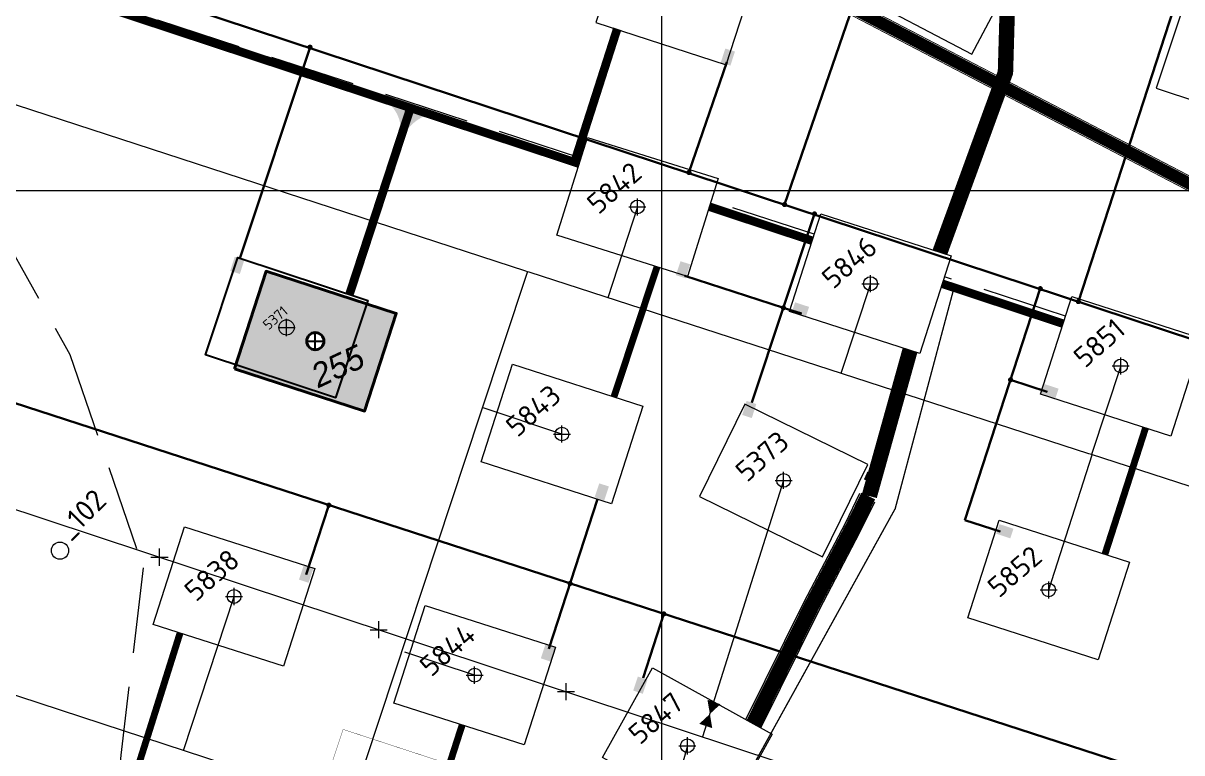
# Model space of a CAD drawing. Header units: millimetres. Extents: x 519 to 9564855, y -810 to 5021775.
# Drawn here: x 9531627 to 9532304, y 5001671 to 5002098 of the extents above; entities that cross this region are included whole.
import ezdxf

# ---------------------------------------------------------------- set-up
doc = ezdxf.new("R2010")
doc.units = ezdxf.units.MM
doc.header["$LTSCALE"] = 2
doc.header["$MEASUREMENT"] = 0
doc.header["$PDMODE"] = 2
doc.header["$PDSIZE"] = 5
doc.linetypes.add('92051501$0$GROUND2', pattern=[35, 25, -10])
doc.linetypes.add('ACAD_ISO04W100', pattern=[30, 24, -3, 0, -3])
for name, color, linetype in [('Existing roads', 41, 'Continuous'), ('FIBERGLASS', 212, 'Continuous'), ('Future Roads', 44, 'Continuous'), ('GRID_PULKOVO', 7, 'Continuous'), ('Injection lines', 164, 'Continuous'), ('OilColl&Flowlines', 3, 'Continuous'), ('OLD WELLS(dr.bfr2000)', 24, 'Continuous'), ('ROAD_FIELD', 255, '92051501$0$GROUND2'), ('ROAD_GROUND', 9, 'Continuous'), ('Stage 9.Frame&Text', 7, 'Continuous'), ('Скважины 2017г', 221, 'Continuous'), ('Скважины на 2014 год', 70, 'Continuous'), ('Скважины на 2015 год', 7, 'Continuous'), ('Скважины на 2020 год', 140, 'Continuous')]:
    doc.layers.add(name, color=color, linetype=linetype)
for name, color, linetype, lineweight in [('severniy kollektor', 3, 'ACAD_ISO04W100', 30), ('Скважины на 2022 год', 60, 'Continuous', 13), ('Скважины на 2024 год-125', 10, 'Continuous', 40), ('Электро', 1, 'Continuous', 30), ('Электроснаб', 1, 'Continuous', 18), ('Электроснабжене', 1, 'Continuous', 18)]:
    doc.layers.add(name, color=color, linetype=linetype, lineweight=lineweight)
doc.styles.add('Elect', font='isocpeur.ttf')
doc.styles.add('Line_GUGK', font='')
doc.styles.get('Line_GUGK').set_extended_font_data('Bm431', italic=True)

# ---------------------------------------------------------------- blocks, each defined once
blk = doc.blocks.new('92051501$0$WELLPAD')
at = {"flags": 128}
blk.add_lwpolyline([(40, -30), (-40, -30), (-40, 30), (40, 30)], close=True, dxfattribs=at)

msp = doc.modelspace()

# ---------------------------------------------------------------- hatches: boundary and pattern name
at = {"layer": 'Future Roads', "linetype": 'ByBlock', "lineweight": 0, "ltscale": 25}
h = msp.add_hatch(color=41, dxfattribs=at)
edge = h.paths.add_edge_path()
edge.add_line((9531852.28322, 5002036.66526), (9531847.53719, 5002038.25711))
edge.add_arc((9531827.13432, 5002035.52919), 20.58442, 367.61544673, 401.50735806)
edge.add_line((9531842.54939, 5002049.17082), (9531860.70906, 5002043.16211))
edge.add_arc((9531872.34701, 5002019.3565), 26.4981, 476.05282574, 499.21610864)
at = {"layer": 'Скважины на 2024 год-125', "linetype": 'ByBlock', "lineweight": 0, "true_color": 0xadddf7}
h = msp.add_hatch(color=141, dxfattribs=at)
h.dxf.hatch_style = 1
h.paths.add_polyline_path([(9531845.11277, 5001928.17102), (9531769.02825, 5001952.89238), (9531750.48723, 5001895.82898), (9531826.57175, 5001871.10762)])
h.paths.add_polyline_path([(9531802.8, 5001912, -1), (9531792.8, 5001912, -1)], flags=16)
at = {"layer": 'Электро', "ltscale": 7.5}
for points in [[(9532042.98379, 5002081.29217), (9532037.36141, 5002083.11823), (9532034.69928, 5002074.92159), (9532040.32165, 5002073.09553)], [(9531756.31891, 5001959.48618), (9531750.68679, 5001961.28195), (9531748.06882, 5001953.07109), (9531753.70094, 5001951.27533)], [(9532008.48296, 5001950.57561), (9532014.09519, 5001948.71862), (9532016.80242, 5001956.90048), (9532011.19019, 5001958.75747)], [(9532084.44043, 5001926.41329), (9532086.29742, 5001932.02552), (9532078.11556, 5001934.73275), (9532076.25857, 5001929.12052)], [(9532230.22957, 5001878.57305), (9532232.08656, 5001884.18528), (9532223.9047, 5001886.89251), (9532222.04771, 5001881.28028)], [(9532055.46309, 5001875.25646), (9532049.83097, 5001877.05222), (9532047.213, 5001868.84137), (9532052.84512, 5001867.04561)], [(9531960.99781, 5001820.69137), (9531966.61004, 5001818.83438), (9531969.31727, 5001827.01624), (9531963.70503, 5001828.87322)], [(9532203.86794, 5001796.6739), (9532205.72493, 5001802.28613), (9532197.54307, 5001804.99336), (9532195.68608, 5001799.38113)], [(9531788.23244, 5001772.56413), (9531793.84467, 5001770.70715), (9531796.5519, 5001778.88901), (9531790.93967, 5001780.74599)], [(9531929.59112, 5001726.54471), (9531935.20335, 5001724.68772), (9531937.91058, 5001732.86958), (9531932.29834, 5001734.72657)], [(9531983.56425, 5001707.70232), (9531989.17648, 5001705.84534), (9531991.88371, 5001714.0272), (9531986.27148, 5001715.88418)]]:
    msp.add_hatch(color=256, dxfattribs=at).paths.add_polyline_path(points)
at = {"layer": 'Электроснаб', "linetype": 'ByBlock', "lineweight": 0, "ltscale": 7.5}
for points in [[(9531756.31891, 5001959.48618), (9531750.68679, 5001961.28195), (9531748.06882, 5001953.07109), (9531753.70094, 5001951.27533)], [(9532008.48296, 5001950.57561), (9532014.09519, 5001948.71862), (9532016.80242, 5001956.90048), (9532011.19019, 5001958.75747)], [(9532084.44043, 5001926.41329), (9532086.29742, 5001932.02552), (9532078.11556, 5001934.73275), (9532076.25857, 5001929.12052)], [(9532230.22957, 5001878.57305), (9532232.08656, 5001884.18528), (9532223.9047, 5001886.89251), (9532222.04771, 5001881.28028)], [(9532055.46309, 5001875.25646), (9532049.83097, 5001877.05222), (9532047.213, 5001868.84137), (9532052.84512, 5001867.04561)], [(9531960.99781, 5001820.69137), (9531966.61004, 5001818.83438), (9531969.31727, 5001827.01624), (9531963.70503, 5001828.87322)], [(9532203.86794, 5001796.6739), (9532205.72493, 5001802.28613), (9532197.54307, 5001804.99336), (9532195.68608, 5001799.38113)], [(9531788.23244, 5001772.56413), (9531793.84467, 5001770.70715), (9531796.5519, 5001778.88901), (9531790.93967, 5001780.74599)], [(9531929.59112, 5001726.54471), (9531935.20335, 5001724.68772), (9531937.91058, 5001732.86958), (9531932.29834, 5001734.72657)], [(9531983.56425, 5001707.70232), (9531989.17648, 5001705.84534), (9531991.88371, 5001714.0272), (9531986.27148, 5001715.88418)]]:
    msp.add_hatch(color=1, dxfattribs=at).paths.add_polyline_path(points)
at = {"layer": 'Электроснабжене', "linetype": 'ByBlock', "lineweight": 0, "ltscale": 7.5}
for points in [[(9531756.31891, 5001959.48618), (9531750.68679, 5001961.28195), (9531748.06882, 5001953.07109), (9531753.70094, 5001951.27533)], [(9532008.48296, 5001950.57561), (9532014.09519, 5001948.71862), (9532016.80242, 5001956.90048), (9532011.19019, 5001958.75747)], [(9532084.44043, 5001926.41329), (9532086.29742, 5001932.02552), (9532078.11556, 5001934.73275), (9532076.25857, 5001929.12052)], [(9532230.22957, 5001878.57305), (9532232.08656, 5001884.18528), (9532223.9047, 5001886.89251), (9532222.04771, 5001881.28028)], [(9532055.46309, 5001875.25646), (9532049.83097, 5001877.05222), (9532047.213, 5001868.84137), (9532052.84512, 5001867.04561)], [(9531960.99781, 5001820.69137), (9531966.61004, 5001818.83438), (9531969.31727, 5001827.01624), (9531963.70503, 5001828.87322)], [(9532203.86794, 5001796.6739), (9532205.72493, 5001802.28613), (9532197.54307, 5001804.99336), (9532195.68608, 5001799.38113)], [(9531788.23244, 5001772.56413), (9531793.84467, 5001770.70715), (9531796.5519, 5001778.88901), (9531790.93967, 5001780.74599)], [(9531929.59112, 5001726.54471), (9531935.20335, 5001724.68772), (9531937.91058, 5001732.86958), (9531932.29834, 5001734.72657)], [(9531983.56425, 5001707.70232), (9531989.17648, 5001705.84534), (9531991.88371, 5001714.0272), (9531986.27148, 5001715.88418)]]:
    msp.add_hatch(color=1, dxfattribs=at).paths.add_polyline_path(points)

# ---------------------------------------------------------------- linework, layer by layer
at = {"linetype": 'ByBlock', "lineweight": 0, "ltscale": 5}
for p in [(9531706.72859, 5001785.66652), (9531834.8559, 5001743.27142), (9531944.30641, 5001707.05614)]:
    msp.add_point(p, dxfattribs=at)
at = {"layer": 'DEFPOINTS', "lineweight": 0, "ltscale": 80}
msp.add_point((9532071.4, 5001830.6), dxfattribs=at)
at = {"layer": 'Existing roads', "linetype": 'ByBlock', "lineweight": 0, "ltscale": 5, "const_width": 4}
for points in [[(9532282.89406, 5001861.20681), (9532259.17185, 5001787.44188)], [(9531691.73457, 5001655.32153), (9531718.75811, 5001741.3305)], [(9531862.13143, 5001620.82749), (9531883.58538, 5001687.5392)]]:
    msp.add_lwpolyline(points, dxfattribs=at)
at = {"layer": 'FIBERGLASS', "linetype": 'ByBlock', "lineweight": 0, "ltscale": 5, "const_width": 0.8, "elevation": 0}
msp.add_lwpolyline([(9531663.51753, 5000834.43473), (9531986.96128, 5001529.85671), (9532053.45416, 5001663.54518), (9532136.60027, 5001814.02518), (9532171.00357, 5001943.3008)], dxfattribs=at)
at = {"layer": 'FIBERGLASS', "linetype": 'ByBlock', "lineweight": 0, "ltscale": 50, "const_width": 0.2}
msp.add_lwpolyline([(9531540.58137, 5000879.23545), (9531675.002, 5001268.1794), (9531775.99888, 5001571.28666), (9531814.04754, 5001684.98793), (9532125.46657, 5001582.82219)], dxfattribs=at)
at = {"layer": 'Future Roads', "color": 41, "linetype": 'ByBlock', "lineweight": 0, "const_width": 5}
for points in [[(9531951.99889, 5002015.76548), (9529174.31087, 5002934.40004)], [(9532088.095, 5001970.73374), (9532027.98769, 5001990.62216)], [(9532234.73312, 5001922.21384), (9532164.04801, 5001945.60226)]]:
    msp.add_lwpolyline(points, dxfattribs=at)
at = {"layer": 'Future Roads', "color": 41, "linetype": 'ByBlock', "lineweight": 0, "const_width": 5, "elevation": 0.00005}
for points in [[(9531974.19848, 5002094.64559), (9531949.22113, 5002016.68459)], [(9531817.74994, 5001939.36394), (9531853.41758, 5002048.38425)]]:
    msp.add_lwpolyline(points, dxfattribs=at)
at = {"layer": 'Future Roads', "linetype": 'ByBlock', "lineweight": 0, "const_width": 5, "elevation": 0.00005}
msp.add_lwpolyline([(9532119.34154, 5001833.45946), (9532123.70412, 5001831.48622)], dxfattribs=at)
at = {"layer": 'GRID_PULKOVO', "lineweight": 0}
for p, q in [((9532000, 5010000), (9532000, 4992000)), ((9519000, 5002000), (9533000, 5002000))]:
    msp.add_line(p, q, dxfattribs=at)
at = {"layer": 'Injection lines', "color": 7, "linetype": 'ByBlock', "lineweight": 0, "ltscale": 25}
for p, q in [((9532201.04, 5002069.14), (9532206.68, 5002264.18)), ((9532162.76475, 5001964.04218), (9532201.04, 5002069.14)), ((9532120.85, 5001821.45), (9532145.09328, 5001906.69886))]:
    msp.add_line(p, q, dxfattribs=at)
at = {"layer": 'OilColl&Flowlines', "color": 3, "linetype": 'ByBlock', "lineweight": 0}
for p, q in [((9528113.79608, 5002974.50562), (9533711.21889, 5001122.41542)), ((9532071.4, 5001830.6), (9532023.93943, 5001680.70562))]:
    msp.add_line(p, q, dxfattribs=at)
msp.add_lwpolyline([(9532030.71779, 5001701.00877, 8, 0, 0), (9532028.33728, 5001693.99693, 0, 8, 0), (9532025.95494, 5001686.97967, 8, 8, 0)], format="xyseb", dxfattribs=at)
at = {"layer": 'OLD WELLS(dr.bfr2000)', "lineweight": 0}
msp.add_circle((9531648.6, 5001789.5), 5, dxfattribs=at)
at = {"layer": 'ROAD_FIELD', "lineweight": 0}
msp.add_lwpolyline([(9531048.43421, 5002666.45055), (9531060.237, 5002643.655), (9531095.837, 5002604.755), (9531145.237, 5002566.455), (9531240.337, 5002495.055), (9531337.937, 5002419.955), (9531382.237, 5002380.955), (9531424.937, 5002342.255), (9531464.437, 5002289.455), (9531509.737, 5002190.055), (9531577.437, 5002041.855), (9531654.337, 5001904.255), (9531697.237, 5001779.455), (9531684.137, 5001669.855), (9531671.17098, 5001503.83771)], dxfattribs=at)
at = {"layer": 'ROAD_GROUND', "linetype": '92051501$0$GROUND2', "lineweight": 0}
for p, q in [((9531953.01369, 5002018.99132), (9531025.20267, 5002321.73677)), ((9532089.31172, 5001974.51716), (9532029.10181, 5001994.16371)), ((9532236.14536, 5001926.60524), (9532165.366, 5001949.70059))]:
    msp.add_line(p, q, dxfattribs=at)
at = {"layer": 'ROAD_GROUND', "color": 8, "lineweight": 0}
for points, const_width in [([(9524537.87877, 5006183.0772), (9524596.61062, 5006146.11647), (9525224.23922, 5006057.68426), (9525621.0772, 5005860.96201), (9525912.93567, 5005677.01423), (9526862.06839, 5005023.65939), (9527571.35015, 5004512.27254), (9528019.23113, 5004210.88347), (9529454.57675, 5003507.66217), (9530449.20265, 5002994.49962), (9531579.26201, 5002384.42156), (9532340.28086, 5001987.55958), (9532638.37132, 5001851.5639)], 7), ([(9532162.76475, 5001964.04218), (9532201.04, 5002069.14), (9532206.68, 5002264.18), (9532188.86, 5002712.79), (9532187.45839, 5002754.4931), (9532184.25404, 5002849.83445), (9532181.77125, 5002923.70671), (9532180.03847, 5002975.26335), (9532178.79, 5003012.41)], 9), ([(9532121.51872, 5001821.45), (9532145.29009, 5001906.63556)], 9), ([(9532053.78407, 5001688.33703), (9532087.88107, 5001757.32398), (9532111.80926, 5001802.95917), (9532120.85, 5001821.45)], 9)]:
    msp.add_lwpolyline(points, dxfattribs=dict(at, const_width=const_width))
at = {"layer": 'ROAD_GROUND', "lineweight": 0, "const_width": 0.5}
for points in [[(9524546.43165, 5006183.14784), (9524598.037, 5006149.955), (9525225.437, 5006061.555), (9525623.037, 5005864.455), (9525915.137, 5005680.355), (9526864.337, 5005026.955), (9527573.637, 5004515.555), (9528021.237, 5004214.355), (9529456.337, 5003511.255), (9530451.037, 5002998.055), (9531581.137, 5002387.955), (9532342.037, 5001991.155), (9532640.03159, 5001855.20306)], [(9524542.10393, 5006176.41948), (9524595.18425, 5006142.27793), (9525223.04143, 5006053.81351), (9525619.11741, 5005857.46901), (9525910.73434, 5005673.67347), (9526859.72905, 5005020.41478), (9527569.06331, 5004508.99009), (9528017.22526, 5004207.41194), (9529452.74272, 5003504.10741), (9530447.30242, 5002990.9798), (9531577.38702, 5002380.88811), (9532338.52473, 5001983.96415), (9532636.71105, 5001847.92473)]]:
    msp.add_lwpolyline(points, dxfattribs=at)
at = {"layer": 'ROAD_GROUND', "linetype": 'Continuous', "lineweight": 0}
for points in [[(9532049.40443, 5001690.76036), (9532083.42514, 5001759.59295), (9532107.58152, 5001805.66335), (9532116.00466, 5001823.07702)], [(9532058.16371, 5001685.9137), (9532092.337, 5001755.055), (9532116.037, 5001800.255), (9532124.74668, 5001818.14607)]]:
    msp.add_lwpolyline(points, dxfattribs=at)
at = {"layer": 'severniy kollektor', "linetype": 'Continuous', "lineweight": 0}
for points in [[(9533050.9466, 5001552.5322), (9532995.84, 5001576.4048), (9532965.1047, 5001593.1924), (9532873.9752, 5001637.3345), (9532666.485, 5001707.4662), (9532538.2339, 5001750.7109), (9532344.466, 5001815.5289), (9532251.2939, 5001845.6662), (9532249.8324, 5001846.0274), (9532105.8434, 5001892.8327), (9531922.8381, 5001952.285), (9531921.7448, 5001952.6028), (9531920.7279, 5001952.9693), (9531553.1023, 5002072.7637)], [(9531921.7448, 5001952.6028), (9531921.4205, 5001951.5334), (9531894.0238, 5001869.2124), (9531818.56169, 5001640.62339), (9531818.56169, 5001640.62339)], [(9531184.37, 5001652.29), (9531254.6255, 5001829.0573), (9531254.8704, 5001829.6655), (9531376.8622, 5001784.9934), (9531380.5151, 5001783.7381), (9531380.5151, 5001783.7381), (9531380.7848, 5001784.417), (9531381.8569, 5001783.9499), (9531818.56169, 5001640.62339)]]:
    msp.add_lwpolyline(points, dxfattribs=at)
at = {"layer": 'Stage 9.Frame&Text', "color": 0, "linetype": 'ByBlock', "lineweight": 0, "elevation": 0.00005}
for points in [[(9532289.09218, 5002059.8859), (9532365.0727, 5002034.74532), (9532383.92814, 5002091.73072), (9532307.94761, 5002116.8713)], [(9532022.2493, 5001821.21055), (9532094.08439, 5001785.9287), (9532120.54578, 5001839.80502), (9532048.71069, 5001875.08687)]]:
    msp.add_lwpolyline(points, close=True, dxfattribs=at)
at = {"layer": 'Stage 9.Frame&Text', "color": 7, "lineweight": 0, "elevation": 0.00005}
msp.add_lwpolyline([(9531733.59217, 5001903.98591), (9531809.5727, 5001878.84533), (9531828.42813, 5001935.83072), (9531752.44761, 5001960.9713)], close=True, dxfattribs=at)
at = {"layer": 'Stage 9.Frame&Text', "color": 7, "linetype": 'ByBlock', "lineweight": 0}
msp.add_circle((9531781, 5001920), 4.48341, dxfattribs=at)
at = {"layer": 'Stage 9.Frame&Text', "color": 0, "linetype": 'ByBlock', "lineweight": 0}
msp.add_circle((9532071.4, 5001830.6), 4, dxfattribs=at)
msp.add_point((9532071.4, 5001830.6), dxfattribs=at)
at = {"layer": 'Скважины 2017г', "color": 0, "linetype": 'ByBlock', "lineweight": 0, "ltscale": 5}
msp.add_lwpolyline([(9531938.82218, 5001973.8795), (9531956.83453, 5002031.13697), (9532033.17782, 5002007.1205), (9532015.16547, 5001949.86303), (9531938.82218, 5001973.8795)], dxfattribs=at)
at = {"layer": 'Скважины 2017г', "color": 3, "linetype": 'ByBlock', "lineweight": 0, "ltscale": 5}
msp.add_lwpolyline([(9531986, 5001990.5), (9531968.74074, 5001937.37277)], dxfattribs=at)
at = {"layer": 'Скважины 2017г', "color": 0, "linetype": 'ByBlock', "lineweight": 0, "ltscale": 5}
msp.add_circle((9531986, 5001990.5), 4, dxfattribs=at)
msp.add_point((9531986, 5001990.5), dxfattribs=at)
at = {"layer": 'Скважины на 2014 год', "color": 9, "linetype": 'ByBlock', "lineweight": 0, "ltscale": 5, "const_width": 4}
msp.add_lwpolyline([(9531972.29654, 5001879.43792), (9531997.45452, 5001955.43463)], dxfattribs=at)
at = {"layer": 'Скважины на 2015 год', "color": 3, "linetype": 'ByBlock', "lineweight": 0, "ltscale": 5}
for p, q in [((9532122.2, 5001945.6), (9532104.90053, 5001893.13901)), ((9532268.4, 5001897.5), (9532251.26304, 5001845.67383)), ((9531941.9, 5001857.7), (9531895.32353, 5001873.11779)), ((9532226.3, 5001766.5), (9532251.61685, 5001845.56174)), ((9531720.7683, 5001672.71918), (9531750.3, 5001762.7)), ((9531890.9, 5001716.7), (9531850.06005, 5001730.21323)), ((9532015.2, 5001675.4), (9531988.4842, 5001581.08892, 0.00003))]:
    msp.add_line(p, q, dxfattribs=at)
at = {"layer": 'Скважины на 2015 год', "color": 0, "linetype": 'ByBlock', "lineweight": 0}
for points in [[(9532169.30205, 5001961.93983), (9532150.93304, 5001904.82084), (9532074.77438, 5001929.31285), (9532093.14339, 5001986.43184), (9532169.30205, 5001961.93983)], [(9532315.99433, 5001913.58836), (9532297.62532, 5001856.46936), (9532221.46666, 5001880.96137), (9532239.83567, 5001938.08036), (9532315.99433, 5001913.58836)], [(9531989.16813, 5001874.01215), (9531970.79912, 5001816.89316), (9531894.64046, 5001841.38517), (9531913.00947, 5001898.50416), (9531989.16813, 5001874.01215)], [(9532273.56813, 5001782.81215), (9532255.19912, 5001725.69316), (9532179.04046, 5001750.18517), (9532197.40947, 5001807.30416), (9532273.56813, 5001782.81215)], [(9531797.56813, 5001779.01215), (9531779.19912, 5001721.89316), (9531703.04046, 5001746.38517), (9531721.40947, 5001803.50416), (9531797.56813, 5001779.01215)], [(9531938.16813, 5001733.01215), (9531919.79912, 5001675.89316), (9531843.64046, 5001700.38517), (9531862.00947, 5001757.50416), (9531938.16813, 5001733.01215)], [(9532064.72782, 5001682.28167), (9532035.6791, 5001629.78242), (9531965.68009, 5001668.51404), (9531994.72881, 5001721.0133), (9532064.72782, 5001682.28167)]]:
    msp.add_lwpolyline(points, dxfattribs=at)
for centre, radius in [((9532122.2, 5001945.6), 4.09), ((9532268.4, 5001897.5), 4), ((9531941.9, 5001857.7), 4), ((9531750.3, 5001762.7), 4), ((9532226.3, 5001766.5), 4), ((9531890.9, 5001716.7), 4), ((9532015.2, 5001675.4), 4)]:
    msp.add_circle(centre, radius, dxfattribs=at)
for p in [(9532122.2, 5001945.6), (9531781, 5001920), (9532268.4, 5001897.5), (9531941.9, 5001857.7), (9531750.3, 5001762.7), (9532226.3, 5001766.5), (9531890.9, 5001716.7), (9532015.2, 5001675.4)]:
    msp.add_point(p, dxfattribs=at)
at = {"layer": 'Скважины на 2020 год', "color": 0, "linetype": 'ByBlock', "lineweight": 0}
msp.add_lwpolyline([(9532110.6901, 5002117.08492), (9532181.4703, 5002079.73186), (9532209.4851, 5002132.81701), (9532138.70489, 5002170.17007)], close=True, dxfattribs=at)
at = {"layer": 'Скважины на 2022 год', "color": 0, "lineweight": 0}
msp.add_lwpolyline([(9531961.68723, 5002098.32899), (9532037.77175, 5002073.60763), (9532056.31277, 5002130.67102), (9531980.22825, 5002155.39238)], close=True, dxfattribs=at)
at = {"layer": 'Скважины на 2024 год-125'}
msp.add_lwpolyline([(9531750.48723, 5001895.82898), (9531826.57175, 5001871.10762), (9531845.11277, 5001928.17102), (9531769.02825, 5001952.89238)], close=True, dxfattribs=at)
at = {"layer": 'Скважины на 2024 год-125', "ltscale": 50}
msp.add_circle((9531797.8, 5001912), 5, dxfattribs=at)
at = {"layer": 'Скважины на 2024 год-125', "lineweight": 25}
msp.add_point((9531797.8, 5001912), dxfattribs=at)
at = {"layer": 'Электро'}
for p, q in [((9532333.0693, 5002210.38352), (9532243.6397, 5001935.14749)), ((9532114.97985, 5002117.0878, 0), (9532071.9582, 5001991.86491, 0)), ((9531753.78631, 5001960.29756, 0), (9531794.70392, 5002083.90214)), ((9532038.24009, 5002075.03003, 0), (9532016.11826, 5002010.64014)), ((9532052.93049, 5001876.06784, 0), (9532089.43149, 5001986.38212)), ((9532071.28579, 5001931.51129, 0), (9532013.79981, 5001950.18962, 0)), ((9532221.39097, 5001942.716, 0), (9532177.39351, 5001807.30573, 0)), ((9532071.2155, 5001931.53413, 0), (9532081.85821, 5001928.0761, 0))]:
    msp.add_line(p, q, dxfattribs=at)
at = {"layer": 'Электро', "ltscale": 7.5}
for p, q in [((9532204.05231, 5001889.35309, 0), (9532225.33774, 5001882.43704, 0)), ((9531962.6377, 5001819.53426), (9531934.21823, 5001732.06813)), ((9531792.53307, 5001775.57141), (9531805.70179, 5001816.10057, 0)), ((9532177.39351, 5001807.30573, 0), (9532197.98038, 5001800.67701)), ((9531989.32994, 5001715.2328), (9532001.43931, 5001752.5016, 0))]:
    msp.add_line(p, q, dxfattribs=at)
at = {"layer": 'Электро'}
for points, elevation in [([(9530840.12613, 5001685.10724), (9530867.95929, 5001675.80813), (9531072.27425, 5002322.12467), (9532648.0566, 5001801.54263), (9532666.21636, 5001856.77245), (9535175.35053, 5000609.58884)], 0.00005), ([(9530996.06208, 5002079.29281), (9533022.96027, 5001420.7274), (9533008.37533, 5001375.83955)], 0)]:
    msp.add_lwpolyline(points, dxfattribs=dict(at, elevation=elevation))
at = {"layer": 'Электро', "ltscale": 25, "const_width": 1.5}
for points in [[(9531793.98893, 5002084.12877, 1), (9531795.41552, 5002083.66525, 1)], [(9532015.4038, 5002010.86838, 1), (9532016.83039, 5002010.40485, 1)], [(9532088.71703, 5001986.61036, 1), (9532090.14361, 5001986.14683, 1)], [(9532242.9264, 5001935.37925, 1), (9532244.35299, 5001934.91573, 1)], [(9531945.92923, 5001770.53791, 1), (9531947.35581, 5001770.07439, 1)]]:
    msp.add_lwpolyline(points, format="xyb", close=True, dxfattribs=at)
at = {"layer": 'Электро', "ltscale": 25, "const_width": 1.5, "elevation": 0}
for points in [[(9532071.24374, 5001992.09314, 1), (9532072.67032, 5001991.62961, 1)], [(9532220.67651, 5001942.94423, 1), (9532222.1031, 5001942.4807, 1)], [(9532203.33902, 5001889.58485, 1), (9532204.76561, 5001889.12133, 1)], [(9531804.9885, 5001816.33233, 1), (9531806.41508, 5001815.86881, 1)], [(9532000.72601, 5001752.73336, 1), (9532002.1526, 5001752.26983, 1)]]:
    msp.add_lwpolyline(points, format="xyb", close=True, dxfattribs=at)
at = {"layer": 'Электро', "ltscale": 7.5, "const_width": 1.5, "elevation": 0}
msp.add_lwpolyline([(9532070.56341, 5001931.74601, 1), (9532071.98999, 5001931.28248, 1)], format="xyb", close=True, dxfattribs=at)
at = {"layer": 'Электроснаб', "color": 1, "lineweight": 0}
for p, q in [((9531753.78631, 5001960.29756, 0), (9531794.70392, 5002083.90214)), ((9532052.93049, 5001876.06784, 0), (9532089.43149, 5001986.38212)), ((9532071.28579, 5001931.51129, 0), (9532013.79981, 5001950.18962, 0)), ((9532071.2155, 5001931.53413, 0), (9532081.85821, 5001928.0761, 0))]:
    msp.add_line(p, q, dxfattribs=at)
at = {"layer": 'Электроснаб', "color": 1, "linetype": 'ByBlock', "lineweight": 0, "ltscale": 7.5}
for p, q in [((9532204.05231, 5001889.35309, 0), (9532225.33774, 5001882.43704, 0)), ((9531962.6377, 5001819.53426), (9531934.21823, 5001732.06813)), ((9531792.53307, 5001775.57141), (9531805.70179, 5001816.10057, 0)), ((9532177.39351, 5001807.30573, 0), (9532197.98038, 5001800.67701)), ((9531989.32994, 5001715.2328), (9532001.43931, 5001752.5016, 0))]:
    msp.add_line(p, q, dxfattribs=at)
at = {"layer": 'Электроснаб', "color": 1, "linetype": 'ByBlock', "lineweight": 0, "ltscale": 25, "const_width": 1.5}
for points in [[(9531793.98893, 5002084.12877, 1), (9531795.41552, 5002083.66525, 1)], [(9531945.92923, 5001770.53791, 1), (9531947.35581, 5001770.07439, 1)]]:
    msp.add_lwpolyline(points, format="xyb", close=True, dxfattribs=at)
at = {"layer": 'Электроснаб', "color": 1, "lineweight": 0, "elevation": 0}
msp.add_lwpolyline([(9530996.06208, 5002079.29281), (9533022.96027, 5001420.7274), (9533008.37533, 5001375.83955)], dxfattribs=at)
at = {"layer": 'Электроснаб', "color": 1, "linetype": 'ByBlock', "lineweight": 0, "ltscale": 7.5, "const_width": 1.5, "elevation": 0}
msp.add_lwpolyline([(9532070.56341, 5001931.74601, 1), (9532071.98999, 5001931.28248, 1)], format="xyb", close=True, dxfattribs=at)
at = {"layer": 'Электроснаб', "color": 1, "linetype": 'ByBlock', "lineweight": 0, "ltscale": 25, "const_width": 1.5, "elevation": 0}
for points in [[(9532203.33902, 5001889.58485, 1), (9532204.76561, 5001889.12133, 1)], [(9531804.9885, 5001816.33233, 1), (9531806.41508, 5001815.86881, 1)], [(9532000.72601, 5001752.73336, 1), (9532002.1526, 5001752.26983, 1)]]:
    msp.add_lwpolyline(points, format="xyb", close=True, dxfattribs=at)
at = {"layer": 'Электроснабжене', "color": 1, "lineweight": 0}
for p, q in [((9531753.78631, 5001960.29756, 0), (9531794.70392, 5002083.90214)), ((9532052.93049, 5001876.06784, 0), (9532089.43149, 5001986.38212)), ((9532071.28579, 5001931.51129, 0), (9532013.79981, 5001950.18962, 0)), ((9532071.2155, 5001931.53413, 0), (9532081.85821, 5001928.0761, 0))]:
    msp.add_line(p, q, dxfattribs=at)
at = {"layer": 'Электроснабжене', "color": 1, "linetype": 'ByBlock', "lineweight": 0, "ltscale": 7.5}
for p, q in [((9532204.05231, 5001889.35309, 0), (9532225.33774, 5001882.43704, 0)), ((9531962.6377, 5001819.53426), (9531934.21823, 5001732.06813)), ((9531792.53307, 5001775.57141), (9531805.70179, 5001816.10057, 0)), ((9532177.39351, 5001807.30573, 0), (9532197.98038, 5001800.67701)), ((9531989.32994, 5001715.2328), (9532001.43931, 5001752.5016, 0))]:
    msp.add_line(p, q, dxfattribs=at)
at = {"layer": 'Электроснабжене', "color": 1, "linetype": 'ByBlock', "lineweight": 0, "ltscale": 25, "const_width": 1.5}
for points in [[(9531793.98893, 5002084.12877, 1), (9531795.41552, 5002083.66525, 1)], [(9531945.92923, 5001770.53791, 1), (9531947.35581, 5001770.07439, 1)]]:
    msp.add_lwpolyline(points, format="xyb", close=True, dxfattribs=at)
at = {"layer": 'Электроснабжене', "color": 1, "lineweight": 0, "elevation": 0}
msp.add_lwpolyline([(9530996.06208, 5002079.29281), (9533022.96027, 5001420.7274), (9533008.37533, 5001375.83955)], dxfattribs=at)
at = {"layer": 'Электроснабжене', "color": 1, "linetype": 'ByBlock', "lineweight": 0, "ltscale": 7.5, "const_width": 1.5, "elevation": 0}
msp.add_lwpolyline([(9532070.56341, 5001931.74601, 1), (9532071.98999, 5001931.28248, 1)], format="xyb", close=True, dxfattribs=at)
at = {"layer": 'Электроснабжене', "color": 1, "linetype": 'ByBlock', "lineweight": 0, "ltscale": 25, "const_width": 1.5, "elevation": 0}
for points in [[(9532203.33902, 5001889.58485, 1), (9532204.76561, 5001889.12133, 1)], [(9531804.9885, 5001816.33233, 1), (9531806.41508, 5001815.86881, 1)], [(9532000.72601, 5001752.73336, 1), (9532002.1526, 5001752.26983, 1)]]:
    msp.add_lwpolyline(points, format="xyb", close=True, dxfattribs=at)

# ---------------------------------------------------------------- block references
at = {"layer": 'Stage 9.Frame&Text', "color": 7, "lineweight": 0, "xscale": 1.000397499139614, "yscale": 1.000397499139614, "zscale": 1.000397499139614, "rotation": 341.6915560444714}
msp.add_blockref('92051501$0$WELLPAD', (9531781.01015, 5001919.90831, 0.00005), dxfattribs=at)

# ---------------------------------------------------------------- texts
at = {"layer": 'OLD WELLS(dr.bfr2000)', "lineweight": 0, "style": 'Elect'}
msp.add_text(' _102', height=12.5, rotation=44.99999992, dxfattribs=at).set_placement((9531648.6, 5001789.5))
at = {"layer": 'Stage 9.Frame&Text', "color": 9, "lineweight": 0, "true_color": 0xc7c8ca, "style": 'Elect'}
msp.add_text('5371', height=6, rotation=40.96043699, dxfattribs=at).set_placement((9531770.41745, 5001918.1602, 0.00005))
at = {"layer": 'Stage 9.Frame&Text', "color": 0, "linetype": 'ByBlock', "lineweight": 0, "style": 'Elect'}
msp.add_text('5373', height=12, rotation=41, dxfattribs=at).set_placement((9532049.97952, 5001829.02792))
at = {"layer": 'Скважины 2017г', "color": 0, "linetype": 'ByBlock', "lineweight": 0, "ltscale": 5, "style": 'Elect'}
msp.add_text('5842', height=12, rotation=41, dxfattribs=at).set_placement((9531963.18451, 5001985.56895))
at = {"layer": 'Скважины на 2015 год', "color": 0, "linetype": 'ByBlock', "lineweight": 0, "style": 'Elect'}
for s, p in [('5846', (9532100.3822, 5001941.91218)), ('5851', (9532247.52291, 5001895.77929)), ('5843', (9531915.85288, 5001855.28357, 0.00005)), ('5838', (9531727.98801, 5001759.11687)), ('5852', (9532197.26972, 5001761.38474)), ('5844', (9531865.47565, 5001715.18026)), ('5847', (9531987.40267, 5001675.4596))]:
    msp.add_text(s, height=12, rotation=41, dxfattribs=at).set_placement(p)
at = {"layer": 'Скважины на 2024 год-125', "color": 1, "lineweight": 0, "style": 'Line_GUGK'}
msp.add_text('255  ', height=14, rotation=25, dxfattribs=at).set_placement((9531799.65699, 5001884.47176))

doc.saveas('drawing.dxf')
